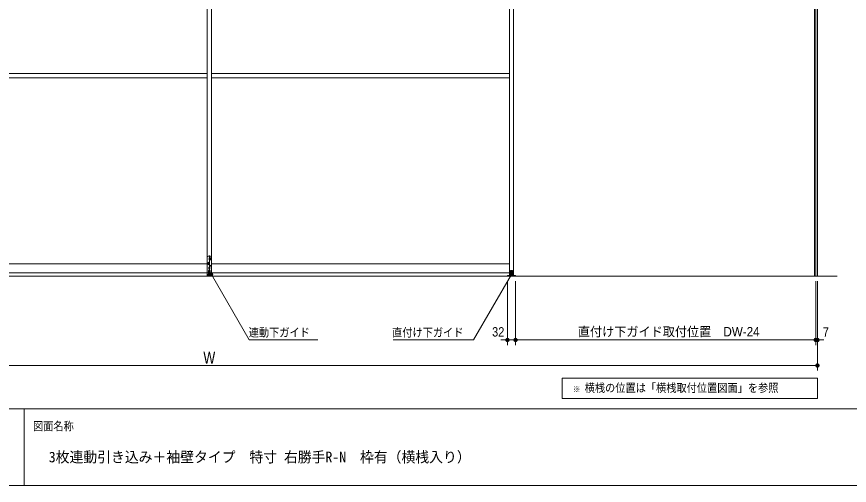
# Model space of a CAD drawing. Units: millimetres, scale not verified. Extents: x -6062 to 6062, y -3045 to 3045.
# Drawn here: x -3967 to -704, y -2770 to -932 of the extents above; entities that cross this region are included whole.
import ezdxf
from ezdxf.enums import TextEntityAlignment as Align

# ---------------------------------------------------------------- set-up
doc = ezdxf.new("R2010")
doc.units = ezdxf.units.MM
doc.header["$LTSCALE"] = 20
for name, color, linetype, lineweight in [('0-0_1図面枠', 7, 'Continuous', 9), ('0-1_3一般', 7, 'Continuous', 9), ('0-2_2寸法-1', 7, 'Continuous', 9), ('0-3_0', 7, 'Continuous', 9), ('0-4_2寸法-3', 7, 'Continuous', 9), ('0-5_2寸法-2', 7, 'Continuous', 9)]:
    doc.layers.add(name, color=color, linetype=linetype, lineweight=lineweight)
doc.styles.add('ＭＳ ゴシック', font='')
doc.styles.add('ＭＳ Ｐゴシック', font='')
doc.styles.get('ＭＳ ゴシック').set_extended_font_data('MS Gothic')
doc.styles.get('ＭＳ Ｐゴシック').set_extended_font_data('MS PGothic')

# ---------------------------------------------------------------- blocks, each defined once
blk = doc.blocks.new('グループ-2')
at = {"layer": '0-0_1図面枠'}
for p, q in [((-80000, -49400), (80000, -49400)), ((-43000, -49400), (-43000, -55400))]:
    blk.add_line(p, q, dxfattribs=at)
blk.add_lwpolyline([(-80000, 55400), (80000, 55400), (80000, -55400), (-80000, -55400)], close=True, dxfattribs=at)
blk = doc.blocks.new('図面枠')
at = {"layer": '0-0_1図面枠'}
blk.add_blockref('グループ-2', (0, 0), dxfattribs=at)
at = {"layer": '0-0_1図面枠', "style": 'ＭＳ ゴシック', "width": 0.9}
blk.add_text('図面名称', height=650.9, dxfattribs=at).set_placement((-42300.1, -51283.9), align=Align.BOTTOM_LEFT)
blk = doc.blocks.new('_Dot')
at = {"layer": '0-3_0'}
for p, q in [((-10, 0), (-20, 0)), ((9.78, 2), (-9.78, 2)), ((7.99, 6), (-7.99, 6)), ((9.16, -3.98), (-9.16, -3.98)), ((6, -7.98), (-6, -7.98))]:
    blk.add_line(p, q, dxfattribs=at)
for points in [[(10, 0), (9.92, 1.25), (9.69, 2.49), (9.3, 3.68), (8.76, 4.82), (8.09, 5.88), (7.29, 6.85), (6.37, 7.71), (5.36, 8.44), (4.26, 9.05), (3.09, 9.51), (1.87, 9.82), (0.63, 9.98), (-0.63, 9.98), (-1.87, 9.82), (-3.09, 9.51), (-4.26, 9.05), (-5.36, 8.44), (-6.37, 7.71), (-7.29, 6.85), (-8.09, 5.88), (-8.76, 4.82), (-9.3, 3.68), (-9.69, 2.49), (-9.92, 1.25), (-10, 0), (0, 0)], [(-10, 0), (-9.92, -1.25), (-9.69, -2.49), (-9.3, -3.68), (-8.76, -4.82), (-8.09, -5.88), (-7.29, -6.85), (-6.37, -7.71), (-5.36, -8.44), (-4.26, -9.05), (-3.09, -9.51), (-1.87, -9.82), (-0.63, -9.98), (0.63, -9.98), (1.87, -9.82), (3.09, -9.51), (4.26, -9.05), (5.36, -8.44), (6.37, -7.71), (7.29, -6.85), (8.09, -5.88), (8.76, -4.82), (9.3, -3.68), (9.69, -2.49), (9.92, -1.25), (10, 0), (0, 0)]]:
    blk.add_lwpolyline(points, close=True, dxfattribs=at)
blk = doc.blocks.new('グループ-16')
at = {"layer": '0-1_3一般'}
for p, q in [((19040, -39000), (19040, 7840)), ((-28640, -38740), (-28640, 7050)), ((-28640, 7050), (-28640, -38740)), ((-28320, -38740), (-28320, 7050)), ((-28320, 7050), (-28320, -38740)), ((-4960, 7100), (-4960, -39000)), ((-4960, -38740), (-4960, 7050)), ((-4640, 7100), (-4640, -39000)), ((-4640, -38740), (-4640, 7050)), ((-52000, -23120), (-28640, -23120)), ((-52000, -23440), (-28640, -23440)), ((-28320, -23120), (-4960, -23120)), ((-28320, -23440), (-4960, -23440)), ((-28640, -37492.4), (-28640, -38934.4)), ((-28380, -37432.4), (-28580, -37432.4)), ((-28379.5, -37642.4), (-28500.5, -37642.4)), ((-28489.5, -37592.4), (-28390.5, -37592.4)), ((-28489.5, -37692.4), (-28390.5, -37692.4)), ((-28485, -37692.4), (-28485, -37592.4)), ((-28480, -37371.7), (-28480, -38958.4)), ((-28440, -37542.9), (-28440, -37641.9)), ((-28440, -37642.9), (-28440, -37741.9)), ((-28395, -37592.4), (-28395, -37692.4)), ((-28640, -38040), (-52000, -38040)), ((-28459.5, -38002.4), (-28580.5, -38002.4)), ((-28569.5, -37952.4), (-28470.5, -37952.4)), ((-28569.5, -38052.4), (-28470.5, -38052.4)), ((-28565, -38052.4), (-28565, -37952.4)), ((-28419.5, -38362.4), (-28540.5, -38362.4)), ((-28529.5, -38312.4), (-28430.5, -38312.4)), ((-28529.5, -38412.4), (-28430.5, -38412.4)), ((-28525, -38412.4), (-28525, -38312.4)), ((-28520, -37902.9), (-28520, -38001.9)), ((-28520, -38002.9), (-28520, -38101.9)), ((-28480, -38262.9), (-28480, -38361.9)), ((-28480, -38362.9), (-28480, -38461.9)), ((-28475, -37952.4), (-28475, -38052.4)), ((-28466.2, -38182.4), (-28373.8, -38182.4)), ((-28435, -38312.4), (-28435, -38412.4)), ((-28420, -38136.2), (-28420, -38228.6)), ((-4960, -38040), (-28320, -38040)), ((-52320, -38740), (-28320, -38740)), ((-28640, -38740), (-4640, -38740)), ((-28640, -38874.4), (-28540, -38874.4)), ((-28555, -38802.4), (-28555, -38562.4)), ((-28555, -38802.4), (-28405, -38802.4)), ((-28410, -38802.4), (-28550, -38802.4)), ((-28415, -38552.4), (-28545, -38552.4)), ((-28544, -38874.4), (-28416, -38874.4)), ((-28540, -38874.4), (-28544, -38874.4)), ((-28416, -38874.4), (-28420, -38874.4)), ((-28420, -38874.4), (-28320, -38874.4)), ((-28410, -38802.4), (-28410, -38874.4)), ((-28405, -38562.4), (-28405, -38802.4)), ((-5120, -38942), (-5120, -39000)), ((-4900, -38942), (-5120, -38942)), ((-5120, -39000), (-4480, -39000)), ((-4962, -39000), (19040, -39000)), ((-4840, -38862), (-4900, -38862)), ((-4900, -38922), (-4900, -38862)), ((-4900, -38922), (-4700, -38922)), ((-4900, -38922), (-4700, -38922)), ((-4875, -38800), (-4875, -38560)), ((-4725, -38800), (-4875, -38800)), ((-4874, -38800), (-4726, -38800)), ((-4874, -38800), (-4874, -38862)), ((-4865, -38550), (-4735, -38550)), ((-4800, -39027.8), (-4800, -38520)), ((-4726, -38800), (-4726, -38862)), ((-4725, -38560), (-4725, -38800)), ((-4700, -38922), (-4700, -38862)), ((-4700, -38922), (-4700, -38942)), ((18670, -39000), (-4590, -39000)), ((-4480, -39000), (-4480, -38942))]:
    blk.add_line(p, q, dxfattribs=at)
for points in [[(-28640, -38932.4), (-28320, -38932.4), (-28320, -37492.4)], [(-28550, -38802.4), (-28550, -38874.4), (-28410, -38874.4)], [(-4480, -38942), (-4900, -38942), (-4900, -38922)], [(-4700, -38862), (-4760, -38862), (-4840, -38862)]]:
    blk.add_lwpolyline(points, dxfattribs=at)
blk.add_circle((-28420, -38182.4), 42, dxfattribs=at)
for centre, radius, start, end in [((-28580, -37492.4), 60, 90, 180), ((-28440, -37592.4), 45, 0, 180), ((-28440, -37692.4), 45, 180, 0), ((-28380, -37492.4), 60, 0, 90), ((-28520, -37952.4), 45, 0, 180), ((-28520, -38052.4), 45, 180, 0), ((-28480, -38312.4), 45, 0, 180), ((-28480, -38412.4), 45, 180, 0), ((-28545, -38562.4), 10, 90, 180), ((-28415, -38562.4), 10, 0, 90), ((-4865, -38560), 10, 90, 180), ((-4735, -38560), 10, 0, 90)]:
    blk.add_arc(centre, radius, start, end, dxfattribs=at)
blk = doc.blocks.new('グループ-17')
at = {"layer": '0-1_3一般'}
for p, q in [((19040, 8000), (19040, -39000)), ((20736.5, -39000), (-77863.5, -39000))]:
    blk.add_line(p, q, dxfattribs=at)
blk = doc.blocks.new('グループ-18')
at = {"layer": '0-1_3一般'}
for name in ['グループ-17', 'グループ-16']:
    blk.add_blockref(name, (0, 0), dxfattribs=at)
blk = doc.blocks.new('グループ-20')
at = {"layer": '0-1_3一般'}
for p, q in [((18940, 8000), (19180, 8000)), ((18940, -39000), (18940, 8000)), ((19060, 8000), (19060, -39000)), ((19180, 8000), (19180, -39000)), ((19180, -39000), (18940, -39000))]:
    blk.add_line(p, q, dxfattribs=at)

msp = doc.modelspace()

# ---------------------------------------------------------------- linework, layer by layer
at = {"layer": '0-2_2寸法-1'}
for p, q in [((-2011.5, -1970), (-2011.5, -2220)), ((-835.5, -1970), (-835.5, -2220)), ((-848.21, -2200), (-1998.79, -2200)), ((-828.5, -2220), (-828.5, -2320)), ((-841.21, -2300), (-5581.79, -2300))]:
    msp.add_line(p, q, dxfattribs=at)
at = {"layer": '0-4_2寸法-3'}
for p, q in [((-3198.6, -1942.11), (-3208.4, -1942.11)), ((-3199.5, -1946.11), (-3207.5, -1946.11)), ((-3203.31, -1938.11), (-3203.69, -1938.11)), ((-3203.31, -1938.11), (-3203.69, -1938.11)), ((-2022.61, -1942.11), (-2032.39, -1942.11)), ((-2023.5, -1946.11), (-2031.5, -1946.11)), ((-2027.33, -1938.11), (-2027.67, -1938.11)), ((-2027.33, -1938.11), (-2027.67, -1938.11))]:
    msp.add_line(p, q, dxfattribs=at)
for points in [[(-3203.5, -1943.1), (-3055.18, -2200), (-2785.85, -2200)], [(-2027.5, -1943.1), (-2175.82, -2200), (-2491.83, -2200)]]:
    msp.add_lwpolyline(points, dxfattribs=at)
msp.add_lwpolyline([(-1828.5, -2350), (-828.5, -2350), (-828.5, -2430), (-1828.5, -2430)], close=True, dxfattribs=at)
for centre in [(-3203.5, -1943.1), (-3203.5, -1943.1), (-2027.5, -1943.1), (-2027.5, -1943.1)]:
    msp.add_circle(centre, 5.01, dxfattribs=at)
at = {"layer": '0-5_2寸法-2'}
for p, q in [((-2043.5, -1970), (-2043.5, -2220)), ((-2011.5, -1970), (-2011.5, -2220)), ((-835.5, -1970), (-835.5, -2220)), ((-828.5, -1970), (-828.5, -2220)), ((-2056.21, -2200), (-2068.92, -2200)), ((-2043.5, -2200), (-2011.5, -2200)), ((-1998.79, -2200), (-1986.08, -2200)), ((-848.21, -2200), (-860.92, -2200)), ((-835.5, -2200), (-828.5, -2200)), ((-815.79, -2200), (-803.08, -2200))]:
    msp.add_line(p, q, dxfattribs=at)

# ---------------------------------------------------------------- block references
at = {"layer": '0-0_1図面枠', "xscale": 0.05, "yscale": 0.05}
msp.add_blockref('図面枠', (-1787.5, 0), dxfattribs=at)
at = {"layer": '0-1_3一般', "xscale": 0.05, "yscale": 0.05}
for name in ['グループ-18', 'グループ-20']:
    msp.add_blockref(name, (-1787.5, 0), dxfattribs=at)
at = {"layer": '0-2_2寸法-1', "xscale": 0.6356201, "yscale": 0.6356201, "rotation": 180}
msp.add_blockref('_Dot', (-2011.5, -2200), dxfattribs=at)
at = {"layer": '0-2_2寸法-1', "xscale": 0.6356201, "yscale": 0.6356201}
for p in [(-835.5, -2200), (-828.5, -2300)]:
    msp.add_blockref('_Dot', p, dxfattribs=at)
at = {"layer": '0-5_2寸法-2', "xscale": 0.6356201, "yscale": 0.6356201}
for p in [(-2043.5, -2200), (-835.5, -2200)]:
    msp.add_blockref('_Dot', p, dxfattribs=at)
at = {"layer": '0-5_2寸法-2', "xscale": 0.6356201, "yscale": 0.6356201, "rotation": 180}
for p in [(-2011.5, -2200), (-828.5, -2200)]:
    msp.add_blockref('_Dot', p, dxfattribs=at)

# ---------------------------------------------------------------- texts
at = {"layer": '0-0_1図面枠', "style": 'ＭＳ ゴシック', "width": 0.95}
msp.add_text('3枚連動引き込み＋袖壁タイプ\u3000特寸 右勝手R-N\u3000枠有（横桟入り）', height=41.84, dxfattribs=at).set_placement((-3840.72, -2692.37), align=Align.BOTTOM_LEFT)
at = {"layer": '0-2_2寸法-1', "style": 'ＭＳ Ｐゴシック'}
for s, height, width, p in [('直付け下ガイド取付位置\u3000DW-24', 36.69, 0.95, (-1767.58, -2196.79)), ('W', 47.17, 0.8, (-3234.96, -2307.07))]:
    msp.add_text(s, height=height, dxfattribs=dict(at, width=width)).set_placement(p, align=Align.BOTTOM_LEFT)
at = {"layer": '0-4_2寸法-3', "style": 'ＭＳ ゴシック', "width": 0.9}
for s, height, p in [('連動下ガイド', 32.55, (-3057.28, -2196.66)), ('直付け下ガイド', 32.55, (-2495.28, -2196.83)), ('※', 23.25, (-1786.52, -2412.25)), ('横桟の位置は「横桟取付位置図面」を参照', 32.55, (-1740.68, -2414.03))]:
    msp.add_text(s, height=height, dxfattribs=at).set_placement(p, align=Align.BOTTOM_LEFT)
at = {"layer": '0-5_2寸法-2', "style": 'ＭＳ Ｐゴシック', "width": 0.9}
for s, p in [('32', (-2103.59, -2197.52)), ('7', (-807.4, -2197.52))]:
    msp.add_text(s, height=36.66, dxfattribs=at).set_placement(p, align=Align.BOTTOM_LEFT)

doc.saveas('drawing.dxf')
